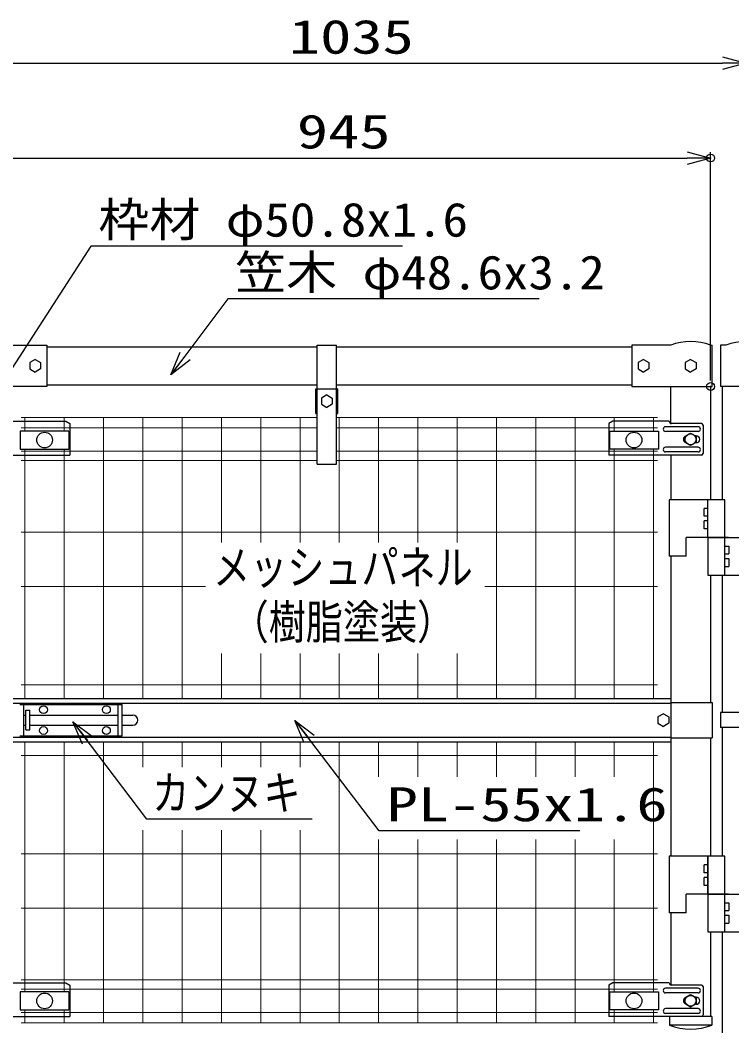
# Model space of a CAD drawing. Units: millimetres, scale not verified. Extents: x -4455 to 4455, y -3150 to 3150.
# Drawn here: x -2648 to -1742, y -268 to 1012 of the extents above; entities that cross this region are included whole.
import ezdxf
from ezdxf.enums import TextEntityAlignment as Align

# ---------------------------------------------------------------- set-up
doc = ezdxf.new("R2010")
doc.units = ezdxf.units.MM
doc.header["$LTSCALE"] = 20
doc.header["$PDMODE"] = 32
doc.header["$PDSIZE"] = 10
for name, color, linetype, lineweight in [('0-0_1', 7, 'Continuous', 25), ('0-1_0', 7, 'Continuous', 25), ('0-4_EXTCNT-LMEC0', 1, 'Continuous', 25), ('0-5_LAYER04', 7, 'Continuous', 25), ('0-6_2', 7, 'Continuous', 25), ('0-A_D-STR2', 7, 'Continuous', 13)]:
    doc.layers.add(name, color=color, linetype=linetype, lineweight=lineweight)
doc.layers.add('0-2_DEFPOINTS', color=7, linetype='Continuous')
doc.styles.add('ＭＳ ゴシック', font='')
doc.styles.get('ＭＳ ゴシック').set_extended_font_data('MS Gothic')

# ---------------------------------------------------------------- blocks, each defined once
blk = doc.blocks.new('_Open30')
at = {"layer": '0-1_0', "color": 1}
blk.add_line((0, 0), (-20, 0), dxfattribs=at)
blk.add_lwpolyline([(-20, 5.36), (0, 0), (-20, -5.36)], dxfattribs=at)

msp = doc.modelspace()

# ---------------------------------------------------------------- linework, layer by layer
at = {"layer": '0-0_1'}
for p, q in [((-2663.05, 598.21), (-2613.45, 598.21)), ((-2613.45, 598.21), (-2613.45, 545.61)), ((-2613.45, 596.21), (-2269.37, 596.21)), ((-2269.37, 598.21), (-2245.12, 598.21)), ((-2269.37, 542.61), (-2269.37, 598.21)), ((-2245.12, 542.61), (-2245.12, 598.21)), ((-2245.12, 596.21), (-1869.25, 596.21)), ((-1819.65, 598.21), (-1869.25, 598.21)), ((-1869.25, 598.21), (-1869.25, 545.61)), ((-1768.85, 598.21), (-1766.85, 598.21)), ((-1766.85, 545.61), (-1766.85, 598.21)), ((-2628.45, 579.91), (-2635.37, 575.91)), ((-2635.37, 575.91), (-2635.37, 567.91)), ((-2628.45, 579.91), (-2621.52, 575.91)), ((-1854.25, 579.91), (-1861.17, 575.91)), ((-1861.17, 575.91), (-1861.17, 567.91)), ((-1854.25, 579.91), (-1847.32, 575.91)), ((-1847.32, 575.91), (-1847.32, 567.91)), ((-1794.25, 579.91), (-1801.17, 575.91)), ((-1801.17, 575.91), (-1801.17, 567.91)), ((-1794.25, 579.91), (-1787.32, 575.91)), ((-1787.32, 575.91), (-1787.32, 567.91)), ((-2635.37, 567.91), (-2628.45, 563.91)), ((-1861.17, 567.91), (-1854.25, 563.91)), ((-1847.32, 567.91), (-1854.25, 563.91)), ((-1801.17, 567.91), (-1794.25, 563.91)), ((-1787.32, 567.91), (-1794.25, 563.91)), ((-2613.45, 545.61), (-2715.85, 545.61)), ((-2613.45, 547.61), (-2269.37, 547.61)), ((-2271.37, 511.21), (-2271.37, 542.61)), ((-2271.37, 542.61), (-2243.12, 542.61)), ((-2269.37, 447), (-2269.37, 542.61)), ((-2245.12, 547.61), (-1869.25, 547.61)), ((-2245.12, 447), (-2245.12, 542.61)), ((-1869.25, 545.61), (-1766.85, 545.61)), ((-1819.65, 498.58), (-1819.65, 545.61)), ((-1768.85, 545.61), (-1768.85, 401.61)), ((-1648.85, 545.61), (-1756.1, 545.61)), ((-1754.1, 545.61), (-1754.1, 401.61)), ((-2257.25, 534.91), (-2264.17, 530.91)), ((-2264.17, 530.91), (-2264.17, 522.91)), ((-2257.25, 534.91), (-2250.32, 530.91)), ((-2250.32, 530.91), (-2250.32, 522.91)), ((-2264.17, 522.91), (-2257.25, 518.91)), ((-2250.32, 522.91), (-2257.25, 518.91)), ((-2661.13, 501.38), (-2589.45, 501.38)), ((-2589.45, 501.38), (-2584.45, 498.38)), ((-2271.37, 511.21), (-2269.37, 511.21)), ((-1893.24, 501.38), (-1898.24, 498.38)), ((-1821.56, 501.38), (-1893.24, 501.38)), ((-2584.45, 498.38), (-2584.45, 491.63)), ((-2584.45, 491.63), (-2584.45, 458.38)), ((-1898.24, 498.38), (-1898.24, 491.63)), ((-1898.24, 491.63), (-1898.24, 458.38)), ((-1784.81, 494.38), (-1826.14, 494.38)), ((-1784.81, 488.38), (-1826.14, 488.38)), ((-1780.45, 498.38), (-1818.56, 498.38)), ((-1778.45, 496.38), (-1778.45, 460.38)), ((-1787.16, 482.88), (-1788.18, 482.88)), ((-1787.16, 473.88), (-1788.18, 473.88)), ((-1784.81, 468.38), (-1826.14, 468.38)), ((-1784.81, 462.38), (-1826.14, 462.38)), ((-2702.24, 458.38), (-2584.45, 458.38)), ((-1780.45, 458.38), (-1898.24, 458.38)), ((-1819.65, 458.38), (-1819.65, 401.61)), ((-2269.37, 447), (-2245.12, 447)), ((-1821.65, 401.61), (-1821.65, 329.61)), ((-1750.75, 401.61), (-1821.65, 401.61)), ((-1772.2, 353.61), (-1772.2, 401.61)), ((-1750.75, 305.61), (-1750.75, 401.61)), ((-1777.2, 380.61), (-1777.2, 390.61)), ((-1772.2, 390.61), (-1777.2, 390.61)), ((-1772.2, 380.61), (-1777.2, 380.61)), ((-1772.2, 374.61), (-1777.2, 374.61)), ((-1800, 329.61), (-1800, 353.61)), ((-1745.9, 353.61), (-1800, 353.61)), ((-1772.2, 353.61), (-1718.1, 353.61)), ((-1772.2, 353.61), (-1772.2, 305.61)), ((-1750.75, 342.61), (-1745.75, 342.61)), ((-1745.75, 342.61), (-1745.75, 332.61)), ((-1800, 329.61), (-1821.65, 329.61)), ((-1819.65, 329.61), (-1819.65, -52.04)), ((-1750.75, 332.61), (-1745.75, 332.61)), ((-1750.75, 316.61), (-1745.75, 316.61)), ((-1772.2, 305.61), (-1691.6, 305.61)), ((-1768.85, 305.61), (-1768.85, 143.71)), ((-1754.1, 305.61), (-1754.1, 130.71)), ((-2663.05, 148.71), (-1819.65, 148.71)), ((-2663.05, 142.71), (-1819.65, 142.71)), ((-2647.75, 141.21), (-2517.75, 141.21)), ((-2642.75, 101.21), (-2642.75, 141.21)), ((-2522.75, 101.21), (-2522.75, 141.21)), ((-2517.75, 101.21), (-2517.75, 141.21)), ((-1819.65, 143.71), (-1766.85, 143.71)), ((-1766.85, 143.71), (-1766.85, 98.71)), ((-2640.25, 133.71), (-2635.25, 133.71)), ((-2640.25, 108.71), (-2640.25, 133.71)), ((-2635.25, 108.71), (-2635.25, 133.71)), ((-1828.95, 129.21), (-1835.87, 125.21)), ((-1828.95, 129.21), (-1822.02, 125.21)), ((-1756.1, 130.71), (-1756.1, 111.71)), ((-1648.85, 130.71), (-1756.1, 130.71)), ((-2642.75, 127.71), (-2640.25, 127.71)), ((-2635.25, 127.71), (-2522.75, 127.71)), ((-2517.75, 127.71), (-2504.25, 127.71)), ((-1835.87, 125.21), (-1835.87, 117.21)), ((-1835.87, 117.21), (-1828.95, 113.21)), ((-1822.02, 117.21), (-1828.95, 113.21)), ((-1822.02, 125.21), (-1822.02, 117.21)), ((-2642.75, 114.71), (-2640.25, 114.71)), ((-2640.25, 108.71), (-2635.25, 108.71)), ((-2635.25, 114.71), (-2522.75, 114.71)), ((-2517.75, 114.71), (-2504.25, 114.71)), ((-1648.85, 111.71), (-1756.1, 111.71)), ((-1754.1, 111.71), (-1754.1, -52.04)), ((-2663.05, 99.71), (-1819.65, 99.71)), ((-2663.05, 93.71), (-1819.65, 93.71)), ((-2647.75, 101.21), (-2517.75, 101.21)), ((-1819.65, 98.71), (-1766.85, 98.71)), ((-1768.85, 98.71), (-1768.85, -52.04)), ((-1821.65, -52.04), (-1821.65, -124.04)), ((-1750.75, -52.04), (-1821.65, -52.04)), ((-1777.2, -73.04), (-1777.2, -63.04)), ((-1772.2, -63.04), (-1777.2, -63.04)), ((-1772.2, -52.04), (-1772.2, -148.04)), ((-1772.2, -100.04), (-1772.2, -52.04)), ((-1750.75, -148.04), (-1750.75, -52.04)), ((-1772.2, -73.04), (-1777.2, -73.04)), ((-1772.2, -79.04), (-1777.2, -79.04)), ((-1800, -124.04), (-1800, -100.04)), ((-1745.9, -100.04), (-1800, -100.04)), ((-1772.2, -100.04), (-1718.1, -100.04)), ((-1750.75, -111.04), (-1745.75, -111.04)), ((-1745.75, -111.04), (-1745.75, -121.04)), ((-1800, -124.04), (-1821.65, -124.04)), ((-1819.65, -124.04), (-1819.65, -215.58)), ((-1750.75, -121.04), (-1745.75, -121.04)), ((-1750.75, -127.04), (-1745.75, -127.04)), ((-1745.75, -127.04), (-1745.75, -137.04)), ((-1750.75, -137.04), (-1745.75, -137.04)), ((-1772.2, -148.04), (-1691.6, -148.04)), ((-1768.85, -148.04), (-1768.85, -255.79)), ((-1754.1, -148.04), (-1754.1, -503.79)), ((-2661.13, -212.79), (-2589.45, -212.79)), ((-2589.45, -212.79), (-2584.45, -215.79)), ((-2584.45, -215.79), (-2584.45, -222.54)), ((-1893.24, -212.79), (-1898.24, -215.79)), ((-1898.24, -215.79), (-1898.24, -222.54)), ((-1821.56, -212.79), (-1893.24, -212.79)), ((-1780.45, -215.79), (-1818.56, -215.79)), ((-2584.45, -222.54), (-2584.45, -243.79)), ((-1898.24, -222.54), (-1898.24, -255.79)), ((-1784.81, -219.79), (-1826.14, -219.79)), ((-1784.81, -225.79), (-1826.14, -225.79)), ((-1778.45, -217.79), (-1778.45, -253.79)), ((-1787.16, -231.29), (-1788.18, -231.29)), ((-1787.16, -240.29), (-1788.18, -240.29)), ((-2702.24, -255.79), (-2584.45, -255.79)), ((-2584.45, -243.79), (-2584.45, -255.79)), ((-1780.45, -255.79), (-1898.24, -255.79)), ((-1784.81, -245.79), (-1826.14, -245.79)), ((-1784.81, -251.79), (-1826.14, -251.79))]:
    msp.add_line(p, q, dxfattribs=at)
for points in [[(-1749.25, 598.21), (-1756.1, 598.21), (-1756.1, 545.61)], [(-2621.52, 575.91), (-2621.52, 567.91), (-2628.45, 563.91)], [(-2245.12, 511.21), (-2243.12, 511.21), (-2243.12, 542.61)], [(-1772.2, 364.61), (-1777.2, 364.61), (-1777.2, 374.61)], [(-1750.75, 326.61), (-1745.75, 326.61), (-1745.75, 316.61)], [(-1772.2, -89.04), (-1777.2, -89.04), (-1777.2, -79.04)]]:
    msp.add_lwpolyline(points, dxfattribs=at)
for centre in [(-2617.75, 134.46), (-2537.75, 134.46), (-2617.75, 107.96), (-2537.75, 107.96)]:
    msp.add_circle(centre, 5, dxfattribs=at)
for centre, radius, start, end in [((-1794.25, 531.93), 70.98, 69.03345, 110.9667), ((-1723.85, 531.93), 70.98, 69.03345, 110.96669), ((-1818.56, 501.38), 3, 180, 270), ((-1826.14, 491.38), 3, 90, 270), ((-1784.81, 491.38), 3, 270, 90), ((-1780.45, 496.38), 2, 0, 90), ((-1798.92, 478.38), 4.5, 119.9985, 240.00009), ((-1787.16, 478.38), 4.5, 270, 90), ((-1826.14, 465.38), 3, 90, 270), ((-1784.81, 465.38), 3, 270, 90), ((-1780.45, 460.38), 2, 270, 0), ((-2504.25, 121.21), 6.5, 270, 90), ((-1818.56, -212.79), 3, 180, 270), ((-1780.45, -217.79), 2, 0, 90), ((-1826.14, -222.79), 3, 90, 270), ((-1784.81, -222.79), 3, 270, 90), ((-1798.92, -235.79), 4.5, 119.9985, 240.00009), ((-1787.16, -235.79), 4.5, 270, 90), ((-1826.14, -248.79), 3, 90, 270), ((-1784.81, -248.79), 3, 270, 90), ((-1780.45, -253.79), 2, 270, 0)]:
    msp.add_arc(centre, radius, start, end, dxfattribs=at)
at = {"layer": '0-1_0'}
for p, q in [((-2647.35, 488.96), (-2647.35, 465.96)), ((-2585.35, 488.96), (-2647.35, 488.96)), ((-2585.35, 488.96), (-2585.35, 465.96)), ((-1897.35, 488.96), (-1835.35, 488.96)), ((-1897.35, 488.96), (-1897.35, 465.96)), ((-1835.35, 488.96), (-1835.35, 465.96)), ((-2647.35, 465.96), (-2585.35, 465.96)), ((-1835.35, 465.96), (-1897.35, 465.96)), ((-2647.35, -224.45), (-2647.35, -247.45)), ((-2585.35, -224.45), (-2647.35, -224.45)), ((-2585.35, -224.45), (-2585.35, -247.45)), ((-1897.35, -224.45), (-1897.35, -247.45)), ((-1897.35, -224.45), (-1835.35, -224.45)), ((-2647.35, -247.45), (-2585.35, -247.45))]:
    msp.add_line(p, q, dxfattribs=at)
for points in [[(-2161.12, 724.03), (-2557.46, 724.03), (-2688.7, 521.91)], [(-1987.05, 656.96), (-2383.39, 656.96), (-2454.53, 562.18)], [(-2275.96, -4.98), (-2486.28, -4.98), (-2579.1, 117.58)], [(-1935.14, -19.58), (-2190.64, -19.58), (-2296.84, 119.32)], [(-1835.35, -224.45), (-1835.35, -247.45), (-1897.35, -247.45)]]:
    msp.add_lwpolyline(points, dxfattribs=at)
for centre in [(-2616.35, 477.46), (-1866.35, 477.46), (-2616.35, -235.95), (-1866.35, -235.95)]:
    msp.add_circle(centre, 10.01, dxfattribs=at)
at = {"layer": '0-2_DEFPOINTS'}
for p in [(-1768.85, 836.21), (-1768.85, 545.61)]:
    msp.add_point(p, dxfattribs=at)
at = {"layer": '0-4_EXTCNT-LMEC0'}
for p, q in [((-2728.85, 956.76), (-1753.85, 956.76)), ((-2683.85, 836.21), (-1798.85, 836.21)), ((-1768.85, 553.11), (-1768.85, 843.71))]:
    msp.add_line(p, q, dxfattribs=at)
at = {"layer": '0-5_LAYER04'}
for p, q in [((-1767.35, -255.79), (-1821.15, -255.79)), ((-1821.15, -255.79), (-1821.15, -266.79))]:
    msp.add_line(p, q, dxfattribs=at)
msp.add_lwpolyline([(-1767.35, -255.79), (-1767.35, -266.79), (-1821.15, -266.79)], dxfattribs=at)
msp.add_arc((-1794.25, -196.92), 74.86, 248.94141, 291.05859, dxfattribs=at)
at = {"layer": '0-6_2'}
for p, q in [((-1801.17, 482.38), (-1794.25, 486.38)), ((-1794.25, 486.38), (-1787.32, 482.38)), ((-1801.17, -239.79), (-1801.17, -231.79)), ((-1794.25, -243.79), (-1801.17, -239.79)), ((-1787.32, -239.79), (-1794.25, -243.79)), ((-1787.32, -231.79), (-1787.32, -239.79))]:
    msp.add_line(p, q, dxfattribs=at)
for points in [[(-1794.25, 470.38), (-1801.17, 474.38), (-1801.17, 482.38)], [(-1787.32, 482.38), (-1787.32, 474.38), (-1794.25, 470.38)], [(-1801.17, -231.79), (-1794.25, -227.79), (-1787.32, -231.79)]]:
    msp.add_lwpolyline(points, dxfattribs=at)
for centre in [(-1794.25, 478.38), (-1794.25, -235.79)]:
    msp.add_circle(centre, 6.93, dxfattribs=at)
at = {"layer": '0-A_D-STR2'}
for p, q in [((-2269.37, 506.21), (-2646.35, 506.21)), ((-2641.35, 488.96), (-2641.35, 506.21)), ((-2591.35, 488.96), (-2591.35, 506.21)), ((-2541.35, 148.71), (-2541.35, 506.21)), ((-2491.35, 148.71), (-2491.35, 506.21)), ((-2441.35, 148.71), (-2441.35, 506.21)), ((-2391.35, 347.29), (-2391.35, 506.21)), ((-2341.35, 347.29), (-2341.35, 506.21)), ((-2291.35, 347.29), (-2291.35, 506.21)), ((-1836.35, 506.21), (-2245.12, 506.21)), ((-2241.35, 347.29), (-2241.35, 506.21)), ((-2191.35, 347.29), (-2191.35, 506.21)), ((-2141.35, 347.29), (-2141.35, 506.21)), ((-2091.35, 347.29), (-2091.35, 506.21)), ((-2041.35, 148.71), (-2041.35, 506.21)), ((-1991.35, 148.71), (-1991.35, 506.21)), ((-1941.35, 148.71), (-1941.35, 506.21)), ((-1891.35, 488.96), (-1891.35, 506.21)), ((-1841.35, 488.96), (-1841.35, 506.21)), ((-2269.37, 493.11), (-2646.35, 493.11)), ((-1836.35, 493.11), (-2245.12, 493.11)), ((-2269.37, 463.31), (-2646.35, 463.31)), ((-2641.35, 148.71), (-2641.35, 465.96)), ((-2591.35, 148.71), (-2591.35, 465.96)), ((-1836.35, 463.31), (-2245.12, 463.31)), ((-1891.35, 148.71), (-1891.35, 465.96)), ((-1841.35, 148.71), (-1841.35, 465.96)), ((-2269.37, 451.46), (-2646.35, 451.46)), ((-1836.35, 451.46), (-2245.12, 451.46)), ((-1836.35, 360.21), (-2646.35, 360.21)), ((-2411.71, 291.21), (-2646.35, 291.21)), ((-1836.35, 291.21), (-2056.1, 291.21)), ((-2391.35, 148.71), (-2391.35, 205.76)), ((-2341.35, 148.71), (-2341.35, 205.76)), ((-2291.35, 148.71), (-2291.35, 205.76)), ((-2241.35, 148.71), (-2241.35, 205.76)), ((-2191.35, 148.71), (-2191.35, 205.76)), ((-2141.35, 148.71), (-2141.35, 205.76)), ((-2091.35, 148.71), (-2091.35, 205.76)), ((-1836.35, 166.21), (-2646.35, 166.21)), ((-2641.35, -224.45), (-2641.35, 93.71)), ((-2591.35, -224.45), (-2591.35, 93.71)), ((-2541.35, -263.79), (-2541.35, 93.71)), ((-2491.35, 61.5), (-2491.35, 93.71)), ((-2441.35, 61.5), (-2441.35, 93.71)), ((-2391.35, 61.5), (-2391.35, 93.71)), ((-2341.35, 61.5), (-2341.35, 93.71)), ((-2291.35, 61.5), (-2291.35, 93.71)), ((-2241.35, -263.79), (-2241.35, 93.71)), ((-2191.35, 49.28), (-2191.35, 93.71)), ((-2141.35, 49.28), (-2141.35, 93.71)), ((-2091.35, 49.28), (-2091.35, 93.71)), ((-2041.35, 49.28), (-2041.35, 93.71)), ((-1991.35, 49.28), (-1991.35, 93.71)), ((-1941.35, 49.28), (-1941.35, 93.71)), ((-1891.35, 49.28), (-1891.35, 93.71)), ((-1841.35, -224.45), (-1841.35, 93.71)), ((-1836.35, 76.21), (-2646.35, 76.21)), ((-2491.35, -263.79), (-2491.35, -18.87)), ((-2441.35, -263.79), (-2441.35, -18.87)), ((-2391.35, -263.79), (-2391.35, -18.87)), ((-2341.35, -263.79), (-2341.35, -18.87)), ((-2291.35, -263.79), (-2291.35, -18.87)), ((-2191.35, -263.79), (-2191.35, -30.72)), ((-2141.35, -263.79), (-2141.35, -30.72)), ((-2091.35, -263.79), (-2091.35, -30.72)), ((-2041.35, -263.79), (-2041.35, -30.72)), ((-1991.35, -263.79), (-1991.35, -30.72)), ((-1941.35, -263.79), (-1941.35, -30.72)), ((-1891.35, -224.45), (-1891.35, -30.72)), ((-1836.35, -48.79), (-2646.35, -48.79)), ((-1836.35, -117.79), (-2646.35, -117.79)), ((-1836.35, -209.03), (-2646.35, -209.03)), ((-1836.35, -220.89), (-2646.35, -220.89)), ((-1836.35, -250.69), (-2646.35, -250.69)), ((-2641.35, -263.79), (-2641.35, -247.45)), ((-2591.35, -263.79), (-2591.35, -247.45)), ((-1891.35, -263.79), (-1891.35, -247.45)), ((-1841.35, -263.79), (-1841.35, -247.45)), ((-1836.35, -263.79), (-2646.35, -263.79))]:
    msp.add_line(p, q, dxfattribs=at)

# ---------------------------------------------------------------- block references
at = {"layer": '0-1_0', "xscale": 1.5, "yscale": 1.5}
for p, rotation in [((-2455.75, 560.6), 232.3421), ((-2580.32, 119.16), 127.72721), ((-2298.06, 120.9), 127.91785)]:
    msp.add_blockref('_Open30', p, dxfattribs=dict(at, rotation=rotation))
at = {"layer": '0-4_EXTCNT-LMEC0', "xscale": 1.5, "yscale": 1.5}
for p in [(-1723.85, 956.76), (-1768.85, 836.21)]:
    msp.add_blockref('_Open30', p, dxfattribs=at)

# ---------------------------------------------------------------- texts
at = {"layer": '0-1_0', "color": 3, "style": 'ＭＳ ゴシック'}
for s, width, p in [('枠材 φ50.8x1.6', 1.1, (-2547.96, 723.21)), ('笠木 φ48.6x3.2', 1.1, (-2373.89, 656.14)), ('メッシュパネル', 0.8, (-2401.98, 280.88)), ('（樹脂塗装）', 0.8, (-2378.39, 211.47)), ('カンヌキ', 0.8, (-2479.48, -5.8)), ('PL-55x1.6', 1.35, (-2181.14, -20.41))]:
    msp.add_text(s, height=43.26, dxfattribs=dict(at, width=width)).set_placement(p, align=Align.BOTTOM_LEFT)
at = {"layer": '0-4_EXTCNT-LMEC0', "color": 3, "style": 'ＭＳ ゴシック', "width": 1.35}
for s, p in [('1035', (-2305.47, 955.93)), ('945', (-2295.35, 835.39))]:
    msp.add_text(s, height=43.26, dxfattribs=at).set_placement(p, align=Align.BOTTOM_LEFT)

doc.saveas('drawing.dxf')
